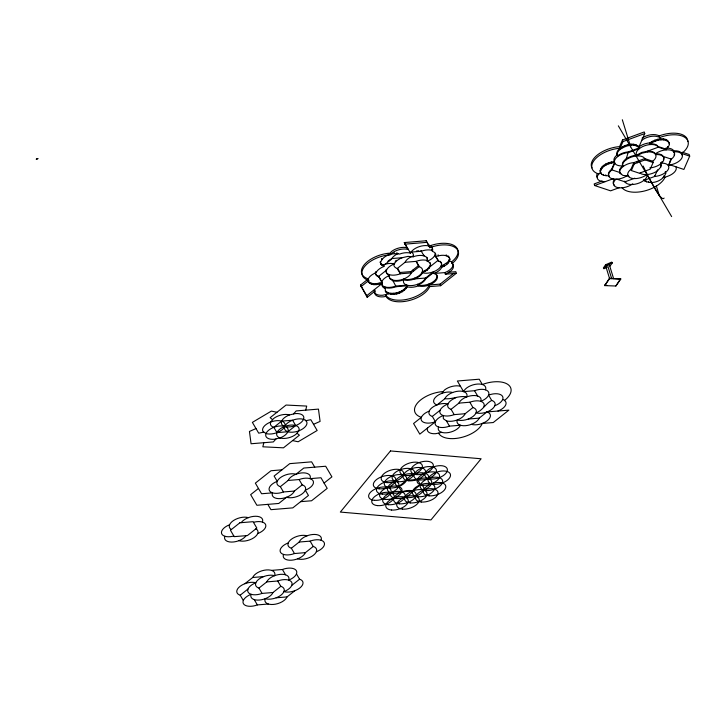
<?xml version="1.0" encoding="UTF-8"?>
<svg xmlns="http://www.w3.org/2000/svg" width="726" height="726" viewBox="0 0 726 726"><rect width="100%" height="100%" fill="white"/><g stroke="black" fill="none" stroke-linecap="round" stroke-linejoin="round"><path stroke-width="1.09" d="M384.962 286.933L385.579 291.798C391.84 297.324 403.239 293.413 407.34 286.797L406.832 285.136L395.897 286.035A11.643 6.035 -17.1 0 1 381.949 284.828A11.643 6.035 -17.1 0 1 389.662 275.426A11.643 6.035 -17.1 0 1 394.363 263.919A11.643 6.035 -17.1 0 1 402.186 257.712L408.021 256.378L413.121 256.813A11.643 6.035 -17.1 0 1 427.178 261.224A11.643 6.035 -17.1 0 1 430.291 266.524L427.469 269.963L422.478 272.731A11.643 6.035 -17.1 0 1 403.72 279.828A11.643 6.035 -17.1 0 1 392.784 280.726L389.771 278.63L389.109 276.37M389.336 277.114L389.435 274.682M435.201 255.688L438.322 260.988A11.643 6.035 -17.1 0 1 441.435 266.297L448.178 261.841L449.585 258.402L449.893 259.391C449.439 263.556 445.192 265.807 441.744 267.286A11.643 6.035 -17.1 0 1 433.921 273.493A11.643 6.035 -17.1 0 1 434.212 282.233A11.643 6.035 -17.1 0 1 418.285 285.899A11.643 6.035 -17.1 0 1 407.34 286.797M600.093 170.692L600.402 171.69C601.745 165.546 609.06 163.241 614.577 162.551L611.673 169.203A11.643 6.035 -17.1 0 0 608.76 175.864L603.705 175.365L601.918 174.467L600.792 173.215L600.093 170.692C601.437 164.557 608.751 162.252 614.269 161.553A11.643 6.035 -17.1 0 1 617.173 154.901A11.643 6.035 -17.1 0 1 620.086 148.24L622.99 141.579L622.491 139.973L644.252 131.951L644.752 133.566L638.944 146.879L639.452 148.54L628.571 152.551A11.643 6.035 -17.1 0 0 614.777 159.992A11.643 6.035 -17.1 0 0 622.754 165.864L622.99 166.608A11.643 6.035 -17.1 0 1 630.939 157.233A11.643 6.035 -17.1 0 1 644.752 158.595L652.728 161.245L653.119 162.542L650.215 169.194L639.334 173.205L631.357 170.556L630.958 169.267L633.871 162.606L644.752 158.595L645.142 159.883L653.119 162.542M640.069 173.169A11.643 6.035 -17.1 0 0 657.792 170.556L660.705 167.125L661.087 165.428L660.469 163.159A11.643 6.035 -17.1 0 1 668.455 169.031A11.643 6.035 -17.1 0 1 654.661 176.472L643.78 180.484L643.572 179.812C649.906 185.638 663.283 181.446 665.724 173.323L665.334 171.799L665.724 173.323M669.372 144.038L668.991 145.735L666.078 149.166L658.101 146.516A11.643 6.035 -17.1 0 0 650.124 143.866C655.288 140.363 664 137.386 668.982 142.514L669.372 144.038L669.063 143.049M675.915 166.799A11.643 6.035 -17.1 0 1 667.956 176.182L665.043 177.253A23.286 12.061 -17.1 0 1 644.271 191.047A23.286 12.061 -17.1 0 1 622.091 187.744M263.819 442.715L262.839 446.799L283.467 447.824L299.393 435.192L297.043 433.268M305.719 410.154L306.699 406.07L286.062 405.044L270.145 417.677L272.486 419.601M605.448 265.843L605.838 265.616M592.008 167.96A23.286 12.061 -17.1 0 1 619.587 146.625L622.491 139.973M631.357 170.556L634.261 163.894L633.871 162.606A11.643 6.035 -17.1 0 0 620.077 173.269L622.999 175.42L628.054 175.919L627.827 175.175A11.643 6.035 -17.1 0 1 611.891 178.687A11.643 6.035 -17.1 0 1 611.873 169.875L611.673 169.203M657.565 169.811L654.661 176.472L654.453 175.801M620.077 173.269L619.85 172.525A11.643 6.035 -17.1 0 1 622.754 165.864A11.643 6.035 -17.1 0 1 636.548 155.201L641.593 152.478L647.429 151.199A11.643 6.035 -17.1 0 1 655.406 153.848A11.643 6.035 -17.1 0 1 671.341 150.336A11.643 6.035 -17.1 0 1 671.35 159.148L668.446 165.809L670.733 159.43M682.222 152.206L689.201 154.52L689.7 156.135L683.892 169.448L668.936 164.475M449.258 260.089L449.557 261.079L451.735 261.768A23.286 12.061 -17.1 0 0 454.812 246.014A23.286 12.061 -17.1 0 0 429.275 246.069A11.643 6.035 -17.1 0 0 410.517 253.174A11.643 6.035 -17.1 0 0 399.581 254.073C392.63 252.612 382.475 255.243 380.497 262.857L380.188 261.868L380.932 264.373L383.945 266.478A11.643 6.035 -17.1 0 0 376.122 272.677A11.643 6.035 -17.1 0 0 368.3 278.884L360.486 285.082L367.211 297.306L375.033 291.099L374.534 289.493A11.643 6.035 -17.1 0 0 382.756 295.237L388.591 293.894L388.283 292.905L385.27 290.799L385.579 291.798M241.268 522.656L241.604 522.112A11.643 6.035 -17.1 0 1 255.579 516.259A11.643 6.035 -17.1 0 1 262.404 522.067M246.023 535.679L245.687 536.224A11.643 6.035 -17.1 0 1 231.703 542.077A11.643 6.035 -17.1 0 1 224.888 536.269M388.283 292.905C395.035 294.357 403.366 291.934 407.041 285.799L396.106 286.706A11.643 6.035 -17.1 0 1 385.17 287.605M439.947 261.188A11.643 6.035 -17.1 0 1 437.315 269.854A11.643 6.035 -17.1 0 1 422.478 272.731L422.242 271.987L427.242 269.219L430.064 265.78A11.643 6.035 -17.1 0 0 429.955 262.576M441.726 393.41L444.548 389.971A11.643 6.035 -17.1 0 1 460.484 386.314M491.702 400.425C485.54 403.574 482.708 410.562 476.065 412.831A11.643 6.035 -17.1 0 0 492.001 409.174A11.643 6.035 -17.1 0 0 491.702 400.425L488.589 395.116A11.643 6.035 -17.1 0 1 502.537 396.323A11.643 6.035 -17.1 0 1 494.823 405.725M601.918 174.467L600.484 172.225L597.571 175.656A11.643 6.035 -17.1 0 0 605.557 181.536M609.468 265.289L610.058 266.052L612.317 262.866L611.728 262.104L605.647 264.727L603.397 267.912L603.978 268.674L607.018 267.368M603.978 268.674L606.237 265.48L612.317 262.866M606.945 265.507L605.974 266.878L609.595 278.648L604.676 285.608L615.857 286.017L620.775 279.056L609.459 278.23L604.676 285.608M620.648 278.639L615.857 286.017M293.549 413.865L296.199 410.934L318.46 409.11L320.084 421.407L313.532 424.311M275.98 439.003L273.339 441.934L251.069 443.758L249.445 431.462L255.997 428.558M360.976 286.697L368.799 280.49A23.286 12.061 -17.1 0 1 364.715 266.388A23.286 12.061 -17.1 0 1 389.871 254.799L391.967 253.138A11.643 6.035 -17.1 0 1 407.894 249.481L407.404 247.865A11.643 6.035 -17.1 0 0 391.468 251.523L388.646 254.971L388.337 253.973M387.775 261.369L390.379 259.3M398.347 253.456A11.643 6.035 -17.1 0 0 391.459 259.282L383.637 265.48L380.624 263.384L380.932 264.373M416.651 261.85L419.129 266.678L411.306 272.885L400.371 273.784L397.258 268.475L405.072 262.277A11.643 6.035 -17.1 0 1 412.894 256.069M367.211 297.306L366.712 295.691L382.357 283.285L378.727 276.325A11.643 6.035 -17.1 0 1 375.278 272.704M398.147 269.999L397.757 268.711L399.972 272.495L410.907 271.597L418.73 265.389M449.893 259.391L449.448 257.884C446.009 253.937 439.883 255.253 435.509 256.677L435.001 255.017L438.114 260.316L430.291 266.524L430.064 265.78M436.625 274.6A11.643 6.035 -17.1 0 1 431.607 282.768A11.643 6.035 -17.1 0 1 417.976 284.901A11.643 6.035 -17.1 0 0 425.799 278.702L433.613 272.495M448.142 272.323L455.792 271.687L456.291 273.303L440.646 285.708L429.71 286.607A23.286 12.061 -17.1 0 1 408.257 300.773A23.286 12.061 -17.1 0 1 386.178 296.607L385.688 294.992A23.286 12.061 -17.1 0 0 407.758 299.166A23.286 12.061 -17.1 0 0 429.22 285L440.156 284.102L454.059 273.067M273.829 427.333L281.652 421.125L292.587 420.227L295.7 425.536L287.886 431.734L276.951 432.632L273.829 427.333A11.643 6.035 -17.1 0 1 270.716 422.024L273.539 418.584A11.643 6.035 -17.1 0 1 289.474 414.927L295.3 413.584A11.643 6.035 -17.1 0 1 301.934 421.661A11.643 6.035 -17.1 0 1 283.476 425.899A11.643 6.035 -17.1 0 1 289.474 414.927M258.465 488.453L250.651 494.651L256.877 505.269L278.757 503.463L286.57 497.265A11.643 6.035 -17.1 0 0 302.506 493.607A11.643 6.035 -17.1 0 0 302.216 484.859L299.094 479.55L288.158 480.449L280.345 486.656L283.458 491.956L294.393 491.057L302.216 484.859M324.086 483.062L331.909 476.855L325.675 466.246L303.804 468.043L295.981 474.25A11.643 6.035 -17.1 0 0 280.045 477.908A11.643 6.035 -17.1 0 0 280.345 486.656M444.847 398.719C452.289 399.527 459.376 395.298 466.718 396.922A11.643 6.035 -17.1 0 0 458.496 391.169A11.643 6.035 -17.1 0 0 444.847 398.719L437.025 404.917A11.643 6.035 -17.1 0 1 436.734 396.169A11.643 6.035 -17.1 0 1 452.661 392.512M442.833 391.632L442.452 391.632A23.286 12.061 -17.1 0 0 417.305 403.22A23.286 12.061 -17.1 0 0 421.379 417.323L413.566 423.53L419.8 434.139L435.437 421.733L432.324 416.425L440.137 410.226M458.896 403.121L469.831 402.222L472.953 407.531L465.13 413.729L454.195 414.628L451.073 409.328L458.896 403.121A11.643 6.035 -17.1 0 1 472.544 395.579A11.643 6.035 -17.1 0 1 480.766 401.324A11.643 6.035 -17.1 0 0 488.48 391.922A11.643 6.035 -17.1 0 0 474.532 390.715L463.596 391.613L457.371 381.005L479.242 379.208L482.354 384.508A23.286 12.061 -17.1 0 1 507.891 384.453A23.286 12.061 -17.1 0 1 504.815 400.207L502.637 399.527M244.898 583.695L252.721 577.488A11.643 6.035 -17.1 0 1 266.369 569.946A11.643 6.035 -17.1 0 1 274.591 575.691A11.643 6.035 -17.1 0 0 258.656 579.348A11.643 6.035 -17.1 0 0 258.955 588.096L262.068 593.405L273.003 592.507L280.826 586.299L277.713 581L266.778 581.898L258.955 588.096M299.176 542.032L310.111 541.133L313.233 546.433L305.41 552.64L294.475 553.539L291.362 548.23L299.176 542.032A11.643 6.035 -17.1 0 1 312.833 534.49A11.643 6.035 -17.1 0 1 321.055 540.235M243.31 600.502L240.197 595.202L248.02 588.995M472.953 407.531A11.643 6.035 -17.1 0 1 473.243 416.27A11.643 6.035 -17.1 0 1 457.307 419.937A11.643 6.035 -17.1 0 0 465.529 425.681A11.643 6.035 -17.1 0 0 479.178 418.14L487.001 411.932L508.872 410.136L493.235 422.541L482.3 423.44A23.286 12.061 -17.1 0 1 460.838 437.606A23.286 12.061 -17.1 0 1 438.767 433.44L438.704 433.231M406.451 480.358L417.386 479.459L420.499 484.759L412.686 490.967L401.741 491.865L398.628 486.565L406.451 480.358A11.643 6.035 -17.1 0 1 420.1 472.817A11.643 6.035 -17.1 0 1 428.322 478.561M291.761 585.401L299.584 579.194L296.462 573.894M280.826 586.299A11.643 6.035 -17.1 0 1 281.116 595.048A11.643 6.035 -17.1 0 1 265.19 598.705A11.643 6.035 -17.1 0 0 273.403 604.449A11.643 6.035 -17.1 0 0 287.06 596.908L294.883 590.71M451.908 263.583L451.418 261.977L452.57 263.184A11.643 6.035 -17.1 0 1 444.856 272.595L445.356 274.201A11.643 6.035 -17.1 0 0 453.069 264.799L452.234 263.375A23.286 12.061 -17.1 0 0 455.311 247.62A23.286 12.061 -17.1 0 0 429.774 247.684L426.162 240.76L404.282 242.566L407.894 249.481M668.982 142.514C665.261 135.826 654.87 139.347 649.824 142.877A11.643 6.035 -17.1 0 0 638.944 146.879C633.952 141.761 625.24 144.737 620.086 148.24A23.286 12.061 -17.1 0 0 594.739 159.62A23.286 12.061 -17.1 0 0 598.351 173.868L598.678 173.941M620.385 149.229C625.549 145.726 634.261 142.75 639.243 147.877L628.362 151.879A11.643 6.035 -17.1 0 0 617.481 155.89A11.643 6.035 -17.1 0 1 620.385 149.229L619.587 146.625M642.074 138.085A11.643 6.035 -17.1 0 1 657.284 135.109L659.426 135.816A23.286 12.061 -17.1 0 1 687.812 141.606M622.99 141.579L644.752 133.566M634.261 163.894L645.142 159.883M602.09 181.01L594.177 183.932L594.667 185.538L610.62 190.838L619.523 187.562M594.667 185.538L613.47 178.614M634.814 178.197L624.923 181.836L616.946 179.186M385.47 288.594A11.643 6.035 -17.1 0 1 382.357 283.285C377.983 284.71 371.848 286.026 368.409 282.087L368.1 281.089C371.549 285.037 377.674 283.721 382.048 282.296L378.936 276.996A11.643 6.035 -17.1 0 1 375.814 271.687L376.122 272.677M441.671 432.342L435.836 433.676A11.643 6.035 -17.1 0 1 427.614 427.932M253.465 522.357L254.372 522.085A11.643 6.035 -17.1 0 1 265.725 524.898A11.643 6.035 -17.1 0 1 257.694 533.574M233.817 535.979L232.91 536.251A11.643 6.035 -17.1 0 1 221.566 533.438A11.643 6.035 -17.1 0 1 229.588 524.762M305.827 420.699L310.819 419.692L317.162 430.491L298.159 441.771L292.587 440.591M263.71 432.17L258.71 433.177L252.367 422.378L271.379 411.097L276.951 412.277M386.123 296.399L383.255 296.852A11.643 6.035 -17.1 0 1 375.033 291.099M652.728 161.245A11.643 6.035 -17.1 0 0 647.656 151.943L641.82 153.222L636.775 155.945L636.548 155.201A11.643 6.035 -17.1 0 1 644.497 145.817A11.643 6.035 -17.1 0 1 658.31 147.187L666.287 149.837L665.769 148.177A11.643 6.035 -17.1 0 1 673.746 150.826A11.643 6.035 -17.1 0 1 682.113 155.01M663.101 177.326L665.043 177.035M404.781 244.172L426.652 242.375M416.57 250.969L418.757 250.788M410.217 252.176L421.153 251.278A11.643 6.035 -17.1 0 1 432.088 250.379A11.643 6.035 -17.1 0 0 431.979 247.176M402.186 257.712L391.25 258.61L391.459 259.282M405.072 262.277L416.007 261.378A11.643 6.035 -17.1 0 1 426.952 260.48L427.178 261.224A11.643 6.035 -17.1 0 0 435.328 253.329M444.856 272.595L433.921 273.493L433.413 271.833L425.59 278.031A11.643 6.035 -17.1 0 1 411.941 285.572A11.643 6.035 -17.1 0 1 403.72 279.828L403.484 279.083A11.643 6.035 -17.1 0 0 419.419 275.426A11.643 6.035 -17.1 0 0 419.129 266.678L416.007 261.378M445.356 274.201L456.291 273.303M468.243 419.038L479.178 418.14M449.485 426.135L446.372 420.835L443.359 418.73L443.259 415.526A11.643 6.035 -17.1 0 0 435.546 424.937A11.643 6.035 -17.1 0 0 449.485 426.135L460.429 425.236A11.643 6.035 -17.1 0 1 446.771 432.778A11.643 6.035 -17.1 0 1 438.549 427.033M281.933 469.84L270.989 470.738L255.352 483.144L261.587 493.753L272.522 492.854A11.643 6.035 -17.1 0 0 280.744 498.599A11.643 6.035 -17.1 0 0 294.393 491.057M300.628 501.666L311.563 500.768L327.199 488.362L320.974 477.753L310.038 478.652A11.643 6.035 -17.1 0 0 301.816 472.907A11.643 6.035 -17.1 0 0 288.158 480.449M271.479 570.391L282.414 569.493A11.643 6.035 -17.1 0 1 296.362 570.69A11.643 6.035 -17.1 0 1 288.649 580.101A11.643 6.035 -17.1 0 0 280.427 574.348A11.643 6.035 -17.1 0 0 266.778 581.898M252.721 577.488L263.656 576.589M276.125 597.807L287.06 596.908M273.003 592.507A11.643 6.035 -17.1 0 1 259.354 600.048A11.643 6.035 -17.1 0 1 251.132 594.304A11.643 6.035 -17.1 0 0 243.419 603.705A11.643 6.035 -17.1 0 0 257.367 604.912L268.302 604.014M609.595 278.648L620.775 279.056M604.54 285.182L606.782 285.264M641.848 140.227A11.643 6.035 -17.1 0 1 657.783 136.715L659.916 137.432A23.286 12.061 -17.1 0 1 685.28 137.659A23.286 12.061 -17.1 0 1 681.723 153.485L689.7 156.135M410.907 271.597L411.306 272.885A11.643 6.035 -17.1 0 1 392.548 279.982L389.544 277.886M255.842 528.864L256.414 529.136A11.643 6.035 -17.1 0 1 253.782 537.803A11.643 6.035 -17.1 0 1 238.936 540.67M231.449 529.463L230.877 529.2A11.643 6.035 -17.1 0 1 233.5 520.533A11.643 6.035 -17.1 0 1 248.346 517.656M620.975 173.777L619.85 172.525L611.873 169.875L614.786 163.214L614.269 161.553M504.479 400.398L505.65 401.632A11.643 6.035 -17.1 0 1 497.936 411.034M605.647 264.727L606.237 265.48M618.334 125.843L671.641 216.593M426.162 240.76L429.275 246.069M404.282 242.566L410.517 253.174M474.532 390.715L477.654 396.015M360.486 285.082L366.712 295.691M314.739 467.145L311.617 461.845L289.747 463.642L274.11 476.047L277.223 481.347A11.643 6.035 -17.1 0 0 269.509 490.758A11.643 6.035 -17.1 0 0 283.458 491.956M267.821 504.361L270.934 509.67L292.805 507.873L308.45 495.468L305.328 490.159A11.643 6.035 -17.1 0 0 313.042 480.757A11.643 6.035 -17.1 0 0 299.094 479.55M282.414 569.493L285.527 574.792M254.245 599.603L257.367 604.912M681.723 153.485L682.032 154.475M673.746 150.826L674.263 152.487M667.548 140.263L667.856 141.252M665.76 139.365L666.06 140.363M667.566 146.498L667.866 147.487M671.151 158.477L671.35 159.148L663.373 156.498L663.609 157.243M663.419 138.893L663.727 139.882M661.005 139.864L659.045 135.989M657.783 139.301L658.092 140.29M658.101 146.516L658.31 147.187L647.429 151.199L647.656 151.943M654.87 140.154L655.179 141.143M660.469 163.159L660.696 163.904M661.087 165.428L660.86 164.684L660.705 167.125M663.909 175.783L664.217 176.772M652.157 141.37L652.456 142.36M649.824 142.877L650.333 144.538M656.331 185.883L659.326 195.63M651.24 181.473L651.549 182.462M637.809 145.627L638.118 146.616M648.527 181.446L648.826 182.435M636.021 144.728L636.321 145.726M646.185 180.974L646.494 181.963M633.68 144.256L633.989 145.245M644.398 180.075L644.697 181.064M636.992 161.453L637.392 162.742M630.967 144.229L631.266 145.227M622.318 119.745L630.649 146.806M631.493 150.727L631.702 151.398M628.044 144.665L628.353 145.654M628.362 151.879L625.894 159.956M625.131 145.518L625.44 146.507M622.418 146.734L622.717 147.723M632.9 184.486L632.691 183.823A11.643 6.035 -17.1 0 1 617.109 187.435A11.643 6.035 -17.1 0 1 616.075 179.059M617.173 154.901L617.69 156.562M611.356 161.989L611.655 162.978M608.433 162.842L608.742 163.831M605.72 164.058L606.028 165.047M608.461 174.875L608.969 176.536M603.388 165.564L603.696 166.553M605.738 174.848L606.047 175.837M601.6 167.243L601.908 168.241M603.406 174.376L603.705 175.365M600.475 168.995L600.783 169.993M600.484 172.225L600.792 173.215M613.615 278.666L609.377 264.89L607.435 264.818L611.673 278.593M449.149 256.886L449.448 257.884M447.969 255.661L448.278 256.65M446.136 254.79L446.445 255.779M448.178 261.841L448.486 262.83M446.436 263.538L446.735 264.527M444.13 265.054L444.439 266.043M438.114 254.808L438.413 255.797M441.226 265.625L441.744 267.286M438.114 260.316L438.322 260.988M431.879 249.708L432.387 251.368A11.643 6.035 -17.1 0 1 435.509 256.677M429.774 247.684L428.966 245.079A11.643 6.035 -17.1 0 1 430.799 245.951M440.156 284.102L440.646 285.708M428.984 267.531L429.184 268.302M423.83 255.171L424.057 255.915L420.944 250.615L421.153 251.278M427.242 269.219L427.469 269.963M424.937 270.744L425.173 271.488M428.912 284.002L429.71 286.607M425.799 278.702L425.59 278.031L414.655 278.929L414.428 278.185M417.768 284.238L418.285 285.899M413.158 269.809L413.557 271.097M396.913 252.63L397.213 253.619M405.961 287.55L406.27 288.549M394.173 252.639L394.481 253.628M399.972 272.495L400.371 273.784A11.643 6.035 -17.1 0 1 386.323 269.373L386.55 270.117L378.727 276.325L378.936 276.996M404.219 289.247L404.518 290.237M401.914 290.763L402.222 291.752M390.252 254.799L389.372 253.183A23.286 12.061 -17.1 0 0 364.216 264.772A23.286 12.061 -17.1 0 0 368.3 278.884L368.799 280.49M399.218 292.006L399.527 292.995M396.106 286.706L392.548 279.982M396.314 292.887L396.614 293.876M393.383 293.349L393.692 294.339M381.595 258.429L381.903 259.418M383.945 266.478L383.428 264.818A11.643 6.035 -17.1 0 1 394.363 263.919L394.136 263.175A11.643 6.035 -17.1 0 0 397.258 268.475M381.803 264.618L382.112 265.607M390.652 293.349L390.951 294.348M386.45 292.034L386.758 293.032M379.625 277.849L379.834 278.521M379.144 283.176L379.444 284.165M376.222 283.639L376.522 284.628M373.482 283.639L373.781 284.637M371.113 283.194L371.422 284.184M369.28 282.323L369.588 283.321M367.973 280.572L368.409 282.087M262.068 593.405A11.643 6.035 -17.1 0 1 248.129 592.198A11.643 6.035 -17.1 0 1 255.833 582.797A11.643 6.035 -17.1 0 0 239.907 586.454A11.643 6.035 -17.1 0 0 240.197 595.202M277.713 581A11.643 6.035 -17.1 0 1 291.652 582.198A11.643 6.035 -17.1 0 1 283.939 591.608A11.643 6.035 -17.1 0 0 299.874 587.942A11.643 6.035 -17.1 0 0 299.584 579.194M294.475 553.539A11.643 6.035 -17.1 0 1 280.526 552.332A11.643 6.035 -17.1 0 1 288.24 542.93M291.362 548.23A11.643 6.035 -17.1 0 1 291.062 539.482A11.643 6.035 -17.1 0 1 306.998 535.824M310.111 541.133A11.643 6.035 -17.1 0 1 324.059 542.331A11.643 6.035 -17.1 0 1 316.345 551.742M305.41 552.64A11.643 6.035 -17.1 0 1 291.761 560.182A11.643 6.035 -17.1 0 1 283.539 554.437M313.233 546.433A11.643 6.035 -17.1 0 1 313.523 555.181A11.643 6.035 -17.1 0 1 297.587 558.838M398.628 486.565A11.643 6.035 -17.1 0 1 398.338 477.817A11.643 6.035 -17.1 0 1 414.265 474.151M417.386 479.459A11.643 6.035 -17.1 0 1 431.335 480.666A11.643 6.035 -17.1 0 1 423.621 490.068M401.741 491.865A11.643 6.035 -17.1 0 1 387.802 490.658A11.643 6.035 -17.1 0 1 395.516 481.256M412.686 490.967A11.643 6.035 -17.1 0 1 399.028 498.508A11.643 6.035 -17.1 0 1 390.806 492.763M420.499 484.759A11.643 6.035 -17.1 0 1 420.799 493.508A11.643 6.035 -17.1 0 1 404.863 497.174M463.596 391.613A11.643 6.035 -17.1 0 1 477.254 384.072A11.643 6.035 -17.1 0 1 485.476 389.817M454.195 414.628A11.643 6.035 -17.1 0 1 440.246 413.43A11.643 6.035 -17.1 0 1 447.96 404.019A11.643 6.035 -17.1 0 0 432.024 407.676A11.643 6.035 -17.1 0 0 432.324 416.425M469.831 402.222A11.643 6.035 -17.1 0 1 483.888 406.633M451.073 409.328A11.643 6.035 -17.1 0 1 455.783 397.821M465.13 413.729A11.643 6.035 -17.1 0 1 446.372 420.835M435.437 421.733A11.643 6.035 -17.1 0 1 421.488 420.526A11.643 6.035 -17.1 0 1 429.202 411.125M487.001 411.932A11.643 6.035 -17.1 0 1 487.291 420.681A11.643 6.035 -17.1 0 1 471.365 424.338M597.081 177.271A11.643 6.035 -17.1 0 1 597.071 174.049M614.659 185.439A11.643 6.035 -17.1 0 1 614.65 179.213M668.238 165.138A11.643 6.035 -17.1 0 0 682.032 157.696A11.643 6.035 -17.1 0 0 674.055 151.825A11.643 6.035 -17.1 0 1 674.064 155.046M625.839 182.426A11.643 6.035 -17.1 0 1 624.714 181.164L624.923 181.836A11.643 6.035 -17.1 0 0 637.283 183.678A11.643 6.035 -17.1 0 0 647.075 175.347M663.382 159.72A11.643 6.035 -17.1 0 0 655.406 153.848L655.632 154.593A11.643 6.035 -17.1 0 1 663.609 160.464A11.643 6.035 -17.1 0 1 649.815 167.906M662.257 161.471A11.643 6.035 -17.1 0 1 661.132 162.615M628.952 176.436A11.643 6.035 -17.1 0 1 627.827 175.175M646.911 174.567A11.643 6.035 -17.1 0 1 630.976 178.07A11.643 6.035 -17.1 0 1 630.958 169.267M395.216 261.424A11.643 6.035 -17.1 0 1 396.314 260.28M426.843 257.276A11.643 6.035 -17.1 0 1 426.952 260.48M411.842 252.376A11.643 6.035 -17.1 0 1 413.121 256.813M431.108 246.94A11.643 6.035 -17.1 0 1 432.387 251.368M664.072 198.062A80.187 8.24 68.5 0 1 643.2 166.036M36.318 159.139L37.87 158.658L36.318 159.139M298.822 430.836L295.999 434.284A11.643 6.035 -17.1 0 1 277.759 436.698A11.643 6.035 -17.1 0 1 286.697 425.799A11.643 6.035 -17.1 0 1 298.822 430.836M390.47 450.946L340.34 512.075L430.981 519.898L481.12 458.768L390.47 450.946M239.889 522.774L230.46 530.252L234.217 536.65L247.403 535.561L256.832 528.083L253.075 521.685L239.889 522.774M280.064 437.941L274.228 439.284A11.643 6.035 -17.1 0 1 267.595 431.208A11.643 6.035 -17.1 0 1 286.053 426.97A11.643 6.035 -17.1 0 1 280.064 437.941M305.356 420.2L303.522 419.329A11.643 6.035 -17.1 0 0 285.409 425.264A11.643 6.035 -17.1 0 0 294.928 431.925A11.643 6.035 -17.1 0 0 306.535 421.434L305.356 420.2M266.006 433.54L263.003 431.435A11.643 6.035 -17.1 0 1 274.61 420.944A11.643 6.035 -17.1 0 1 284.129 427.605A11.643 6.035 -17.1 0 1 266.006 433.54M390.062 487.908A11.643 6.035 -17.1 0 0 406.778 478.67A11.643 6.035 -17.1 0 0 389.699 477.191A11.643 6.035 -17.1 0 0 390.062 487.908M385.352 499.415A11.643 6.035 -17.1 0 0 402.077 490.177A11.643 6.035 -17.1 0 0 384.998 488.698A11.643 6.035 -17.1 0 0 385.352 499.415M382.239 494.107A11.643 6.035 -17.1 0 0 398.955 484.868A11.643 6.035 -17.1 0 0 381.876 483.398A11.643 6.035 -17.1 0 0 382.239 494.107M419.755 479.904A11.643 6.035 -17.1 0 0 436.471 470.666A11.643 6.035 -17.1 0 0 419.392 469.196A11.643 6.035 -17.1 0 0 419.755 479.904M397.875 481.701A11.643 6.035 -17.1 0 0 414.6 472.463A11.643 6.035 -17.1 0 0 397.521 470.993A11.643 6.035 -17.1 0 0 397.875 481.701M405.698 475.503A11.643 6.035 -17.1 0 0 422.423 466.264A11.643 6.035 -17.1 0 0 405.344 464.785A11.643 6.035 -17.1 0 0 405.698 475.503M416.633 474.604A11.643 6.035 -17.1 0 0 433.358 465.366A11.643 6.035 -17.1 0 0 416.279 463.887A11.643 6.035 -17.1 0 0 416.633 474.604M408.82 480.803A11.643 6.035 -17.1 0 0 425.536 471.564A11.643 6.035 -17.1 0 0 408.457 470.094A11.643 6.035 -17.1 0 0 408.82 480.803M422.868 485.213A11.643 6.035 -17.1 0 0 439.584 475.975A11.643 6.035 -17.1 0 0 422.505 474.495A11.643 6.035 -17.1 0 0 422.868 485.213M425.98 490.513A11.643 6.035 -17.1 0 0 442.706 481.274A11.643 6.035 -17.1 0 0 425.627 479.804A11.643 6.035 -17.1 0 0 425.98 490.513M430.69 479.006A11.643 6.035 -17.1 0 0 447.407 469.767A11.643 6.035 -17.1 0 0 430.327 468.297A11.643 6.035 -17.1 0 0 430.69 479.006M433.803 484.315A11.643 6.035 -17.1 0 0 450.528 475.076A11.643 6.035 -17.1 0 0 433.449 473.597A11.643 6.035 -17.1 0 0 433.803 484.315M386.94 482.599A11.643 6.035 -17.1 0 0 403.665 473.361A11.643 6.035 -17.1 0 0 386.586 471.891A11.643 6.035 -17.1 0 0 386.94 482.599M410.344 502.918A11.643 6.035 -17.1 0 0 427.06 493.68A11.643 6.035 -17.1 0 0 409.981 492.21A11.643 6.035 -17.1 0 0 410.344 502.918M429.102 495.822A11.643 6.035 -17.1 0 0 445.818 486.583A11.643 6.035 -17.1 0 0 428.739 485.104A11.643 6.035 -17.1 0 0 429.102 495.822M421.28 502.02A11.643 6.035 -17.1 0 0 438.005 492.782A11.643 6.035 -17.1 0 0 420.926 491.311A11.643 6.035 -17.1 0 0 421.28 502.02M379.126 488.807A11.643 6.035 -17.1 0 0 395.842 479.568A11.643 6.035 -17.1 0 0 378.763 478.089A11.643 6.035 -17.1 0 0 379.126 488.807M374.416 500.314A11.643 6.035 -17.1 0 0 391.142 491.075A11.643 6.035 -17.1 0 0 374.062 489.596A11.643 6.035 -17.1 0 0 374.416 500.314M388.474 504.715A11.643 6.035 -17.1 0 0 405.19 495.477A11.643 6.035 -17.1 0 0 388.111 494.007A11.643 6.035 -17.1 0 0 388.474 504.715M377.538 505.614A11.643 6.035 -17.1 0 0 394.254 496.375A11.643 6.035 -17.1 0 0 377.175 494.905A11.643 6.035 -17.1 0 0 377.538 505.614M399.409 503.817A11.643 6.035 -17.1 0 0 416.125 494.578A11.643 6.035 -17.1 0 0 399.046 493.108A11.643 6.035 -17.1 0 0 399.409 503.817M391.586 510.024A11.643 6.035 -17.1 0 0 408.311 500.786A11.643 6.035 -17.1 0 0 391.232 499.307A11.643 6.035 -17.1 0 0 391.586 510.024M402.522 509.126A11.643 6.035 -17.1 0 0 419.247 499.887A11.643 6.035 -17.1 0 0 402.168 498.408A11.643 6.035 -17.1 0 0 402.522 509.126M418.167 496.72A11.643 6.035 -17.1 0 0 434.883 487.482A11.643 6.035 -17.1 0 0 417.804 486.003A11.643 6.035 -17.1 0 0 418.167 496.72"/></g></svg>
